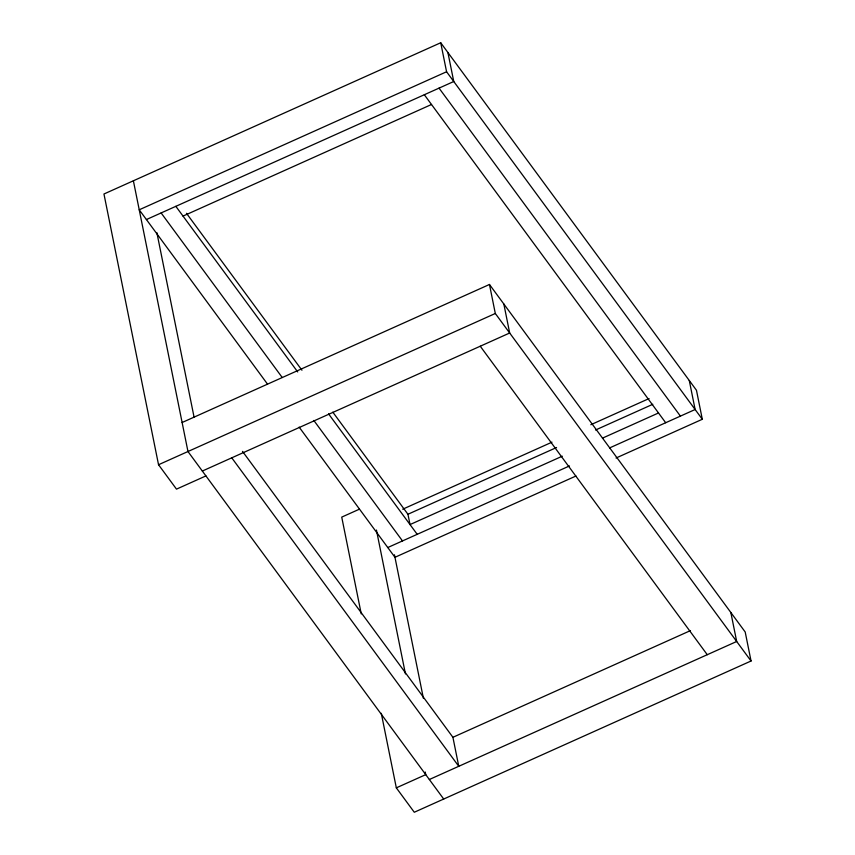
<?xml version="1.0" encoding="UTF-8"?>
<svg xmlns="http://www.w3.org/2000/svg" width="855" height="855" viewBox="0 0 855 855"><rect width="100%" height="100%" fill="white"/><g stroke="black" fill="none" stroke-linecap="round" stroke-linejoin="round"><path stroke-width="1.28" d="M616.06 458.013L702.308 419.271L696.462 390.265L440.72 42.75L103.957 194L158.538 464.735L176.493 489.135L205.927 475.914M440.72 42.75L446.577 71.756L139.226 209.796L267.487 384.087M146.408 219.553L453.759 81.514L447.902 52.508M183.013 216.091L431.508 104.492M182.126 422.509L489.466 284.48L745.197 631.995L751.043 661.001L414.28 812.25L396.325 787.85L381.287 713.305M158.538 464.735L495.312 313.486L489.466 284.48M202.336 471.041L509.676 333.001L503.83 303.995M359.389 509.185L341.733 517.115L361.248 613.901M402.716 509.206L551.988 442.163M590.826 424.721L649.073 398.558M562.291 456.185L410.026 524.575L407.942 514.261L556.552 447.518M595.529 430.012L652.782 404.297M602.486 438.134L658.521 412.965M387.775 547.542L569.473 465.943M609.668 447.892L695.126 409.513L689.28 380.507M575.971 476.011L394.957 557.3L299.143 427.105M231.758 457.82L458.761 766.304L452.915 737.299L690.445 630.616M396.325 787.85L425.747 774.641L425.224 772.022M429.338 779.514L736.689 641.485L730.833 612.479M446.577 71.756L702.308 419.271M439.043 88.129L680.409 416.118M424.326 94.734L665.692 422.733M495.312 313.486L751.043 661.001M480.254 346.222L707.256 654.695M186.476 213.301L301.954 370.226M332.809 412.142L407.942 514.261M175.841 206.333L297.711 371.946M328.555 413.863L417.208 534.332M161.125 212.938L282.203 377.472M313.86 420.489L402.491 540.937M242.521 451.387L452.915 737.299M443.702 799.03L187.972 451.526L133.38 180.779M394.454 554.777L423.396 698.321M376.435 530.057L405.441 673.932M156.871 232.646L194.053 417.058"/></g></svg>
